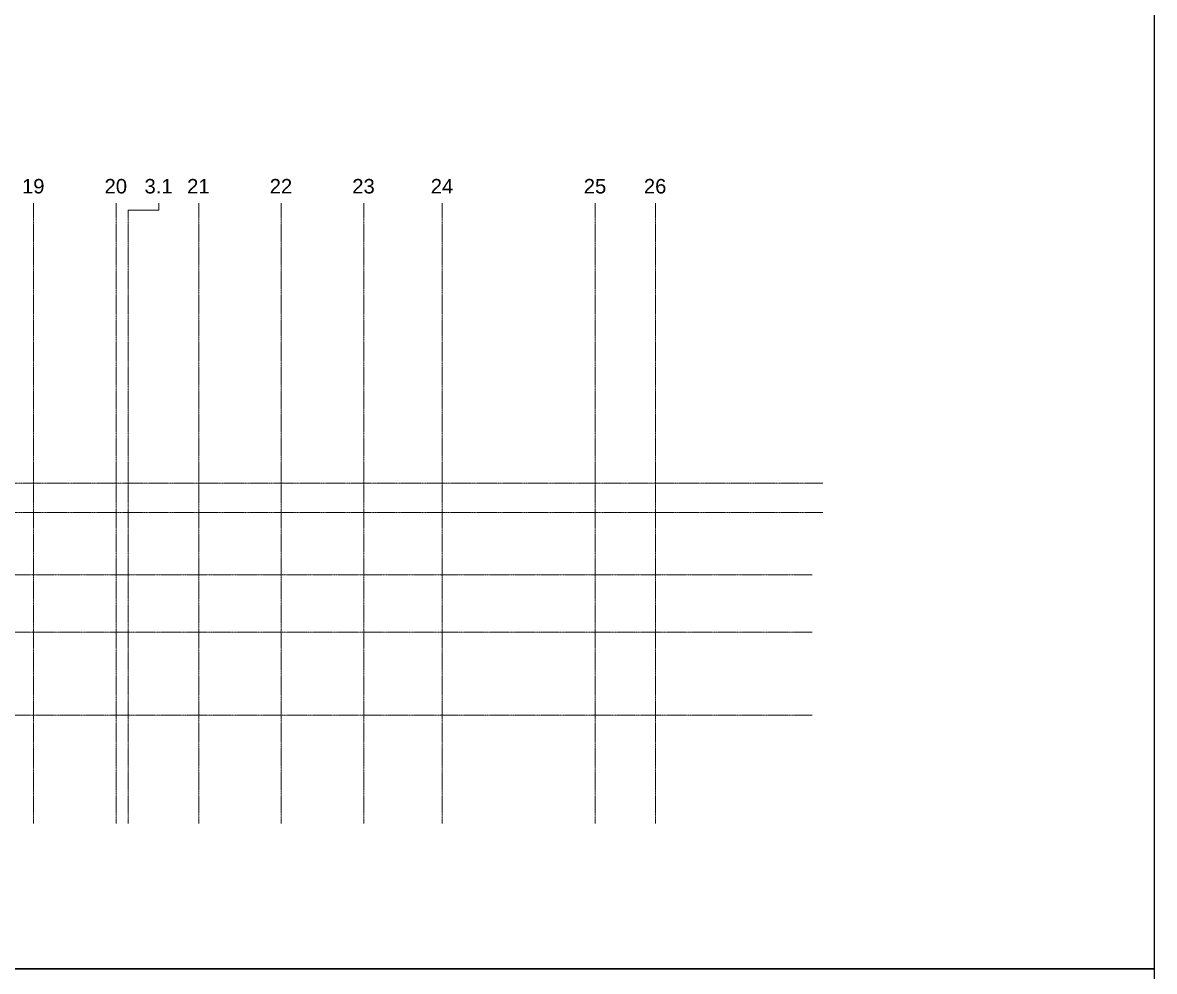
# Model space of a CAD drawing. Header units: millimetres. Extents: x -70132 to 394080, y -1879526 to 121974.
# Drawn here: x 200096 to 356364, y -1308031 to -1177026 of the extents above; entities that cross this region are included whole.
import ezdxf

# ---------------------------------------------------------------- set-up
doc = ezdxf.new("R2010")
doc.units = ezdxf.units.MM
doc.linetypes.add('DPA_Grid _ Level 100', pattern=[10, 5.5, -1.6, 1.3, -1.6])
for name, color, linetype, lineweight in [('A-GENM', 1, 'Continuous', 9), ('S-GRID', 251, 'Continuous', 9), ('S-GRID-IDEN', 3, 'Continuous', 50)]:
    doc.layers.add(name, color=color, linetype=linetype, lineweight=lineweight)
doc.styles.add('Arial', font='arial.ttf', dxfattribs={"height": 1500})

# ---------------------------------------------------------------- blocks, each defined once
blk = doc.blocks.new('W-1-PP19-AR-4180-01-A_20260105-094419_EX_DIM')
at = {"layer": 'S-GRID', "linetype": 'DPA_Grid _ Level 100'}
for p, q in [((136800, -34321), (136800, 51340)), ((148200, -34321), (148200, 51340)), ((149865, -34321), (149865, 50375)), ((159600, -34321), (159600, 51340)), ((171000, -34321), (171000, 51340)), ((182400, -34321), (182400, 51340)), ((193240, -34321), (193240, 51340)), ((214365, -34321), (214365, 51340)), ((222665, -34321), (222665, 51340)), ((245761, 12673), (-107402, 12673)), ((245761, 8615), (-110577, 8615)), ((244296, 0), (-110577, 0)), ((244296, -7900), (-110577, -7900)), ((244296, -19375), (-110577, -19375))]:
    blk.add_line(p, q, dxfattribs=at)
at = {"layer": 'S-GRID'}
for p, q in [((149865, 50375), (154111, 50375)), ((154111, 50375), (154111, 51340))]:
    blk.add_line(p, q, dxfattribs=at)
at = {"layer": 'S-GRID-IDEN', "lineweight": 9, "char_height": 2000, "attachment_point": 1, "style": 'Arial'}
for s, insert, width in [('19', (135206, 54670), 3767.93), ('20', (146606, 54670), 3767.93), ('3.1', (152122, 54670), 4729.96), ('21', (158006, 54670), 3767.93), ('22', (169406, 54670), 3767.93), ('23', (180806, 54670), 3767.93), ('24', (191646, 54670), 3767.93), ('25', (212771, 54670), 3767.93), ('26', (221071, 54670), 3767.93)]:
    blk.add_mtext(s, dxfattribs=dict(at, insert=insert, width=width))

msp = doc.modelspace()

# ---------------------------------------------------------------- linework, layer by layer
for points in [[(-66720.1, -1307668.6), (356364.1, -1307668.6), (356364.1, -1164704.4), (-66720.1, -1164704.4)], [(-66720.1, -1450632.9), (356364.1, -1450632.9), (356364.1, -1307668.6), (-66720.1, -1307668.6)]]:
    msp.add_lwpolyline(points, close=True)

# ---------------------------------------------------------------- block references
at = {"layer": 'A-GENM'}
msp.add_blockref('W-1-PP19-AR-4180-01-A_20260105-094419_EX_DIM', (64802.6, -1253284.2), dxfattribs=at)

doc.saveas('drawing.dxf')
